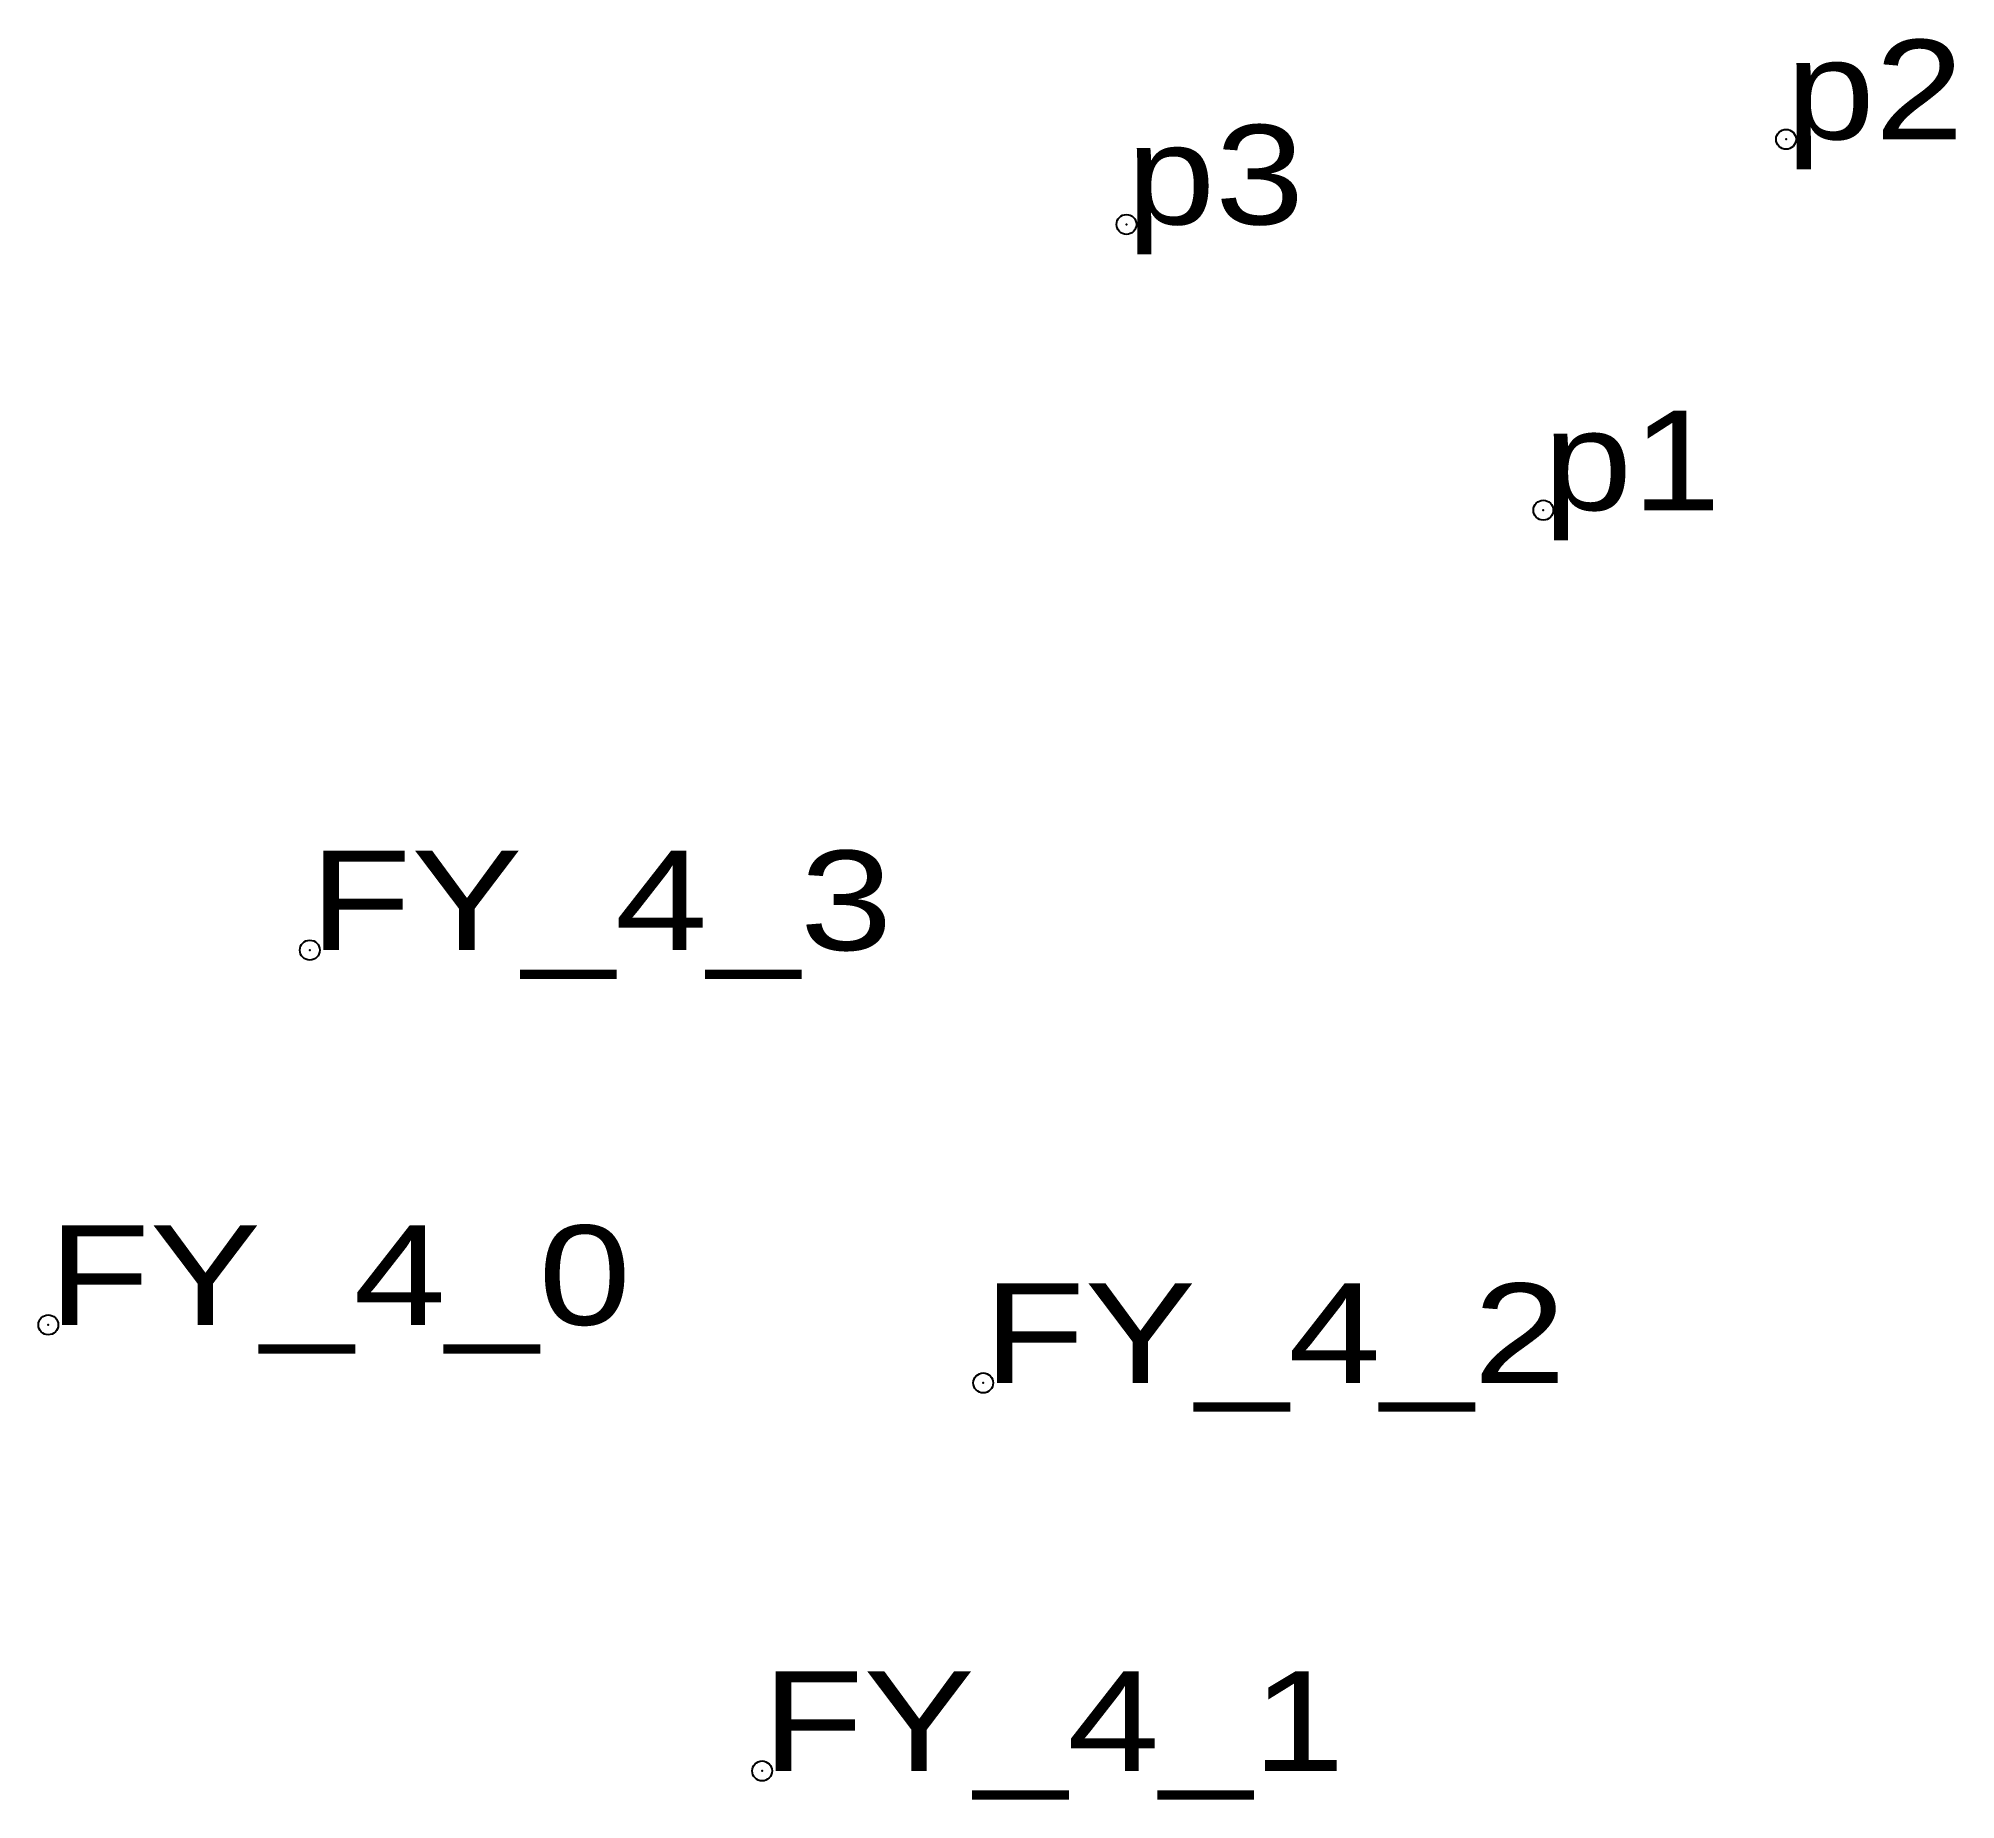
# Model space of a CAD drawing. Header units: metres. Extents: x 547815 to 549522, y 1818498 to 1837376.
# Drawn here: x 547838.85 to 547873.53, y 1837344 to 1837375.87 of the extents above.
import ezdxf

# ---------------------------------------------------------------- set-up
doc = ezdxf.new("R2010")
doc.units = ezdxf.units.M
doc.header["$LTSCALE"] = 0.72
doc.header["$PDMODE"] = 32
doc.header["$PDSIZE"] = 0.36
doc.layers.add('12', color=7, linetype='Continuous')
doc.layers.add('7', color=7, linetype='Continuous')

msp = doc.modelspace()

# ---------------------------------------------------------------- linework, layer by layer
at = {"layer": '7'}
for p in [(547870.46, 1837374.04), (547858.53, 1837372.5), (547866.07, 1837367.33), (547843.76, 1837359.37), (547839.03, 1837352.59), (547855.94, 1837351.54), (547851.94, 1837344.52)]:
    msp.add_point(p, dxfattribs=at)

# ---------------------------------------------------------------- texts
at = {"layer": '12'}
for s, width, p in [('p2', 1.2, (547870.46, 1837374.04)), ('p3', 1.2, (547858.53, 1837372.5)), ('p1', 1.2, (547866.07, 1837367.33)), ('FY_4_3', 1.25, (547843.76, 1837359.37)), ('FY_4_0', 1.25, (547839.03, 1837352.59)), ('FY_4_2', 1.25, (547855.94, 1837351.54)), ('FY_4_1', 1.25, (547851.94, 1837344.52))]:
    msp.add_text(s, height=1.8, dxfattribs=dict(at, width=width)).set_placement(p)

doc.saveas('drawing.dxf')
